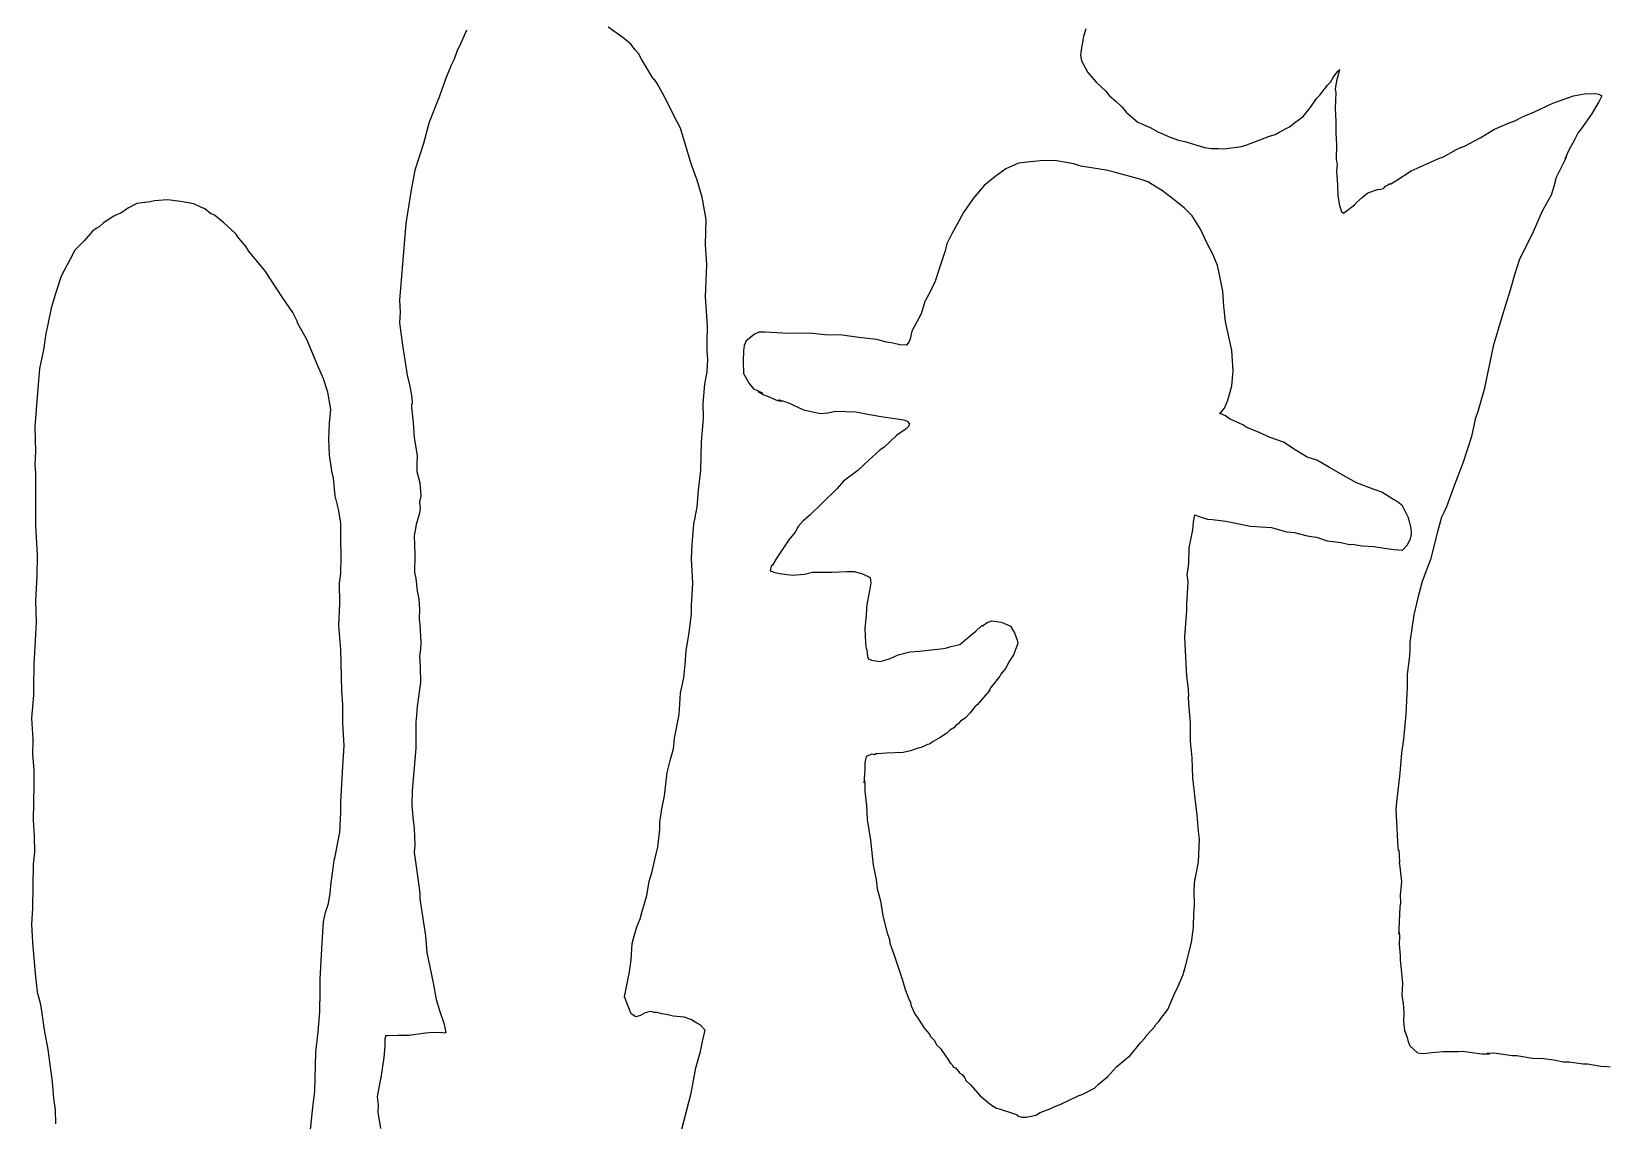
# Model space of a CAD drawing. Extents: x -2300 to 2026, y -6513 to 1502.
# Drawn here: x -2101.7 to -1914.5, y -2925.5 to -2796.1 of the extents above; entities that cross this region are included whole.
import ezdxf

# ---------------------------------------------------------------- set-up
doc = ezdxf.new("R2010")
doc.units = 0

msp = doc.modelspace()

# ---------------------------------------------------------------- linework, layer by layer
at = {"layer": 'Layer 1'}
for p, q in [((-2050.01483, -2795.950677), (-2050.6856, -2797.493507)), ((-2031.449746, -2796.839409), (-2033.166996, -2795.579999)), ((-2030.474389, -2797.61707), (-2031.449746, -2796.839409)), ((-1976.671263, -2796.711398), (-1976.933729, -2798.276668)), ((-1976.383397, -2795.812876), (-1976.671263, -2796.711398)), ((-2051.167352, -2798.467806), (-2051.499456, -2799.412683)), ((-2050.6856, -2797.493507), (-2051.167352, -2798.467806)), ((-2029.962369, -2798.298635), (-2030.474389, -2797.61707)), ((-2029.579042, -2798.714135), (-2029.962369, -2798.298635)), ((-2029.195715, -2799.39443), (-2029.579042, -2798.714135)), ((-1976.933729, -2798.276668), (-1977.021544, -2798.931166)), ((-1977.021544, -2798.931166), (-1976.923146, -2799.580108)), ((-2051.833042, -2800.109699), (-2052.503177, -2801.784189)), ((-2051.499456, -2799.412683), (-2051.833042, -2800.109699)), ((-2027.898625, -2801.57036), (-2029.195715, -2799.39443)), ((-1976.923146, -2799.580108), (-1976.150142, -2800.991708)), ((-1947.013057, -2801.594749), (-1946.435209, -2800.840371)), ((-1946.435209, -2800.840371), (-1946.241535, -2800.656433)), ((-1946.24, -2800.66), (-1946.308156, -2800.995914)), ((-1946.241535, -2800.656433), (-1946.235185, -2800.623414)), ((-1946.235185, -2800.623414), (-1946.241535, -2800.655798)), ((-1946.241535, -2800.655798), (-1946.24, -2800.66)), ((-2052.503177, -2801.784189), (-2053.217761, -2803.783159)), ((-2027.672394, -2801.866379), (-2027.898625, -2801.57036)), ((-2027.672142, -2801.816979), (-2027.672394, -2801.866379)), ((-2027.354855, -2802.288543), (-2027.672142, -2801.816979)), ((-2026.2947, -2804.241747), (-2027.354855, -2802.288543)), ((-1976.150142, -2800.991708), (-1975.148593, -2802.114808)), ((-1975.148593, -2802.114808), (-1974.061002, -2803.156628)), ((-1948.588064, -2803.666108), (-1947.67028, -2802.501738)), ((-1947.67028, -2802.501738), (-1947.319338, -2802.142541)), ((-1947.319338, -2802.142541), (-1947.013057, -2801.594749)), ((-1946.583375, -2801.959814), (-1946.742706, -2802.948324)), ((-1946.308156, -2800.995914), (-1946.583375, -2801.959814)), ((-2053.217761, -2803.783159), (-2054.453251, -2806.899519)), ((-2025.309315, -2806.234633), (-2026.2947, -2804.241747)), ((-1974.061002, -2803.156628), (-1973.564222, -2803.747599)), ((-1973.564222, -2803.747599), (-1972.822783, -2804.381618)), ((-1972.822783, -2804.381618), (-1972.113252, -2805.051039)), ((-1949.722989, -2805.165947), (-1948.984938, -2804.084148)), ((-1948.984938, -2804.084148), (-1948.588064, -2803.666108)), ((-1946.695293, -2803.353029), (-1946.773186, -2805.261409)), ((-1946.742706, -2802.948324), (-1946.695293, -2803.353029)), ((-1920.866739, -2804.645674), (-1918.408397, -2803.755883)), ((-1918.408397, -2803.755883), (-1917.130448, -2803.50625)), ((-1917.130448, -2803.50625), (-1915.828449, -2803.480454)), ((-1915.415488, -2804.48862), (-1916.304909, -2805.93874)), ((-1915.828449, -2803.480454), (-1915.418399, -2803.562871)), ((-1915.418399, -2803.562871), (-1915.044861, -2803.76832)), ((-1915.188159, -2803.977658), (-1915.415488, -2804.48862)), ((-1915.044861, -2803.76832), (-1915.188159, -2803.977658)), ((-2024.596636, -2807.587603), (-2025.309315, -2806.234633)), ((-1972.113252, -2805.051039), (-1971.585569, -2805.679899)), ((-1971.585569, -2805.679899), (-1970.211009, -2806.888089)), ((-1951.424599, -2806.864806), (-1950.549148, -2806.206948)), ((-1950.549148, -2806.206948), (-1949.722989, -2805.165947)), ((-1946.773186, -2805.261409), (-1946.674973, -2806.750059)), ((-1925.388556, -2806.736084), (-1924.469079, -2806.267455)), ((-1924.469079, -2806.267455), (-1923.069759, -2805.675214)), ((-1923.069759, -2805.675214), (-1920.866739, -2804.645674)), ((-1916.304909, -2805.93874), (-1917.588029, -2807.79124)), ((-2054.453251, -2806.899519), (-2055.110686, -2809.417919)), ((-2023.306746, -2811.826003), (-2024.596636, -2807.587603)), ((-1970.211009, -2806.888089), (-1968.766179, -2807.528379)), ((-1968.766179, -2807.528379), (-1967.834002, -2808.038282)), ((-1967.834002, -2808.038282), (-1966.352762, -2808.683863)), ((-1954.578, -2808.556653), (-1953.90088, -2808.34795)), ((-1953.90088, -2808.34795), (-1953.432675, -2808.056909)), ((-1953.432675, -2808.056909), (-1952.177495, -2807.442019)), ((-1952.177495, -2807.442019), (-1951.424599, -2806.864806)), ((-1946.674973, -2806.750059), (-1946.68979, -2808.138589)), ((-1946.68979, -2808.138589), (-1946.61486, -2809.541089)), ((-1929.538346, -2808.733789), (-1927.801755, -2807.699799)), ((-1927.801755, -2807.699799), (-1926.167275, -2807.011461)), ((-1926.167275, -2807.011461), (-1925.388556, -2806.736084)), ((-1917.876741, -2808.110221), (-1918.277848, -2808.908625)), ((-1917.588029, -2807.79124), (-1917.876741, -2808.110221)), ((-2055.110686, -2809.417919), (-2056.169866, -2812.591219)), ((-1966.352762, -2808.683863), (-1965.3864, -2809.010728)), ((-1965.3864, -2809.010728), (-1964.626412, -2809.169636)), ((-1964.626412, -2809.169636), (-1962.296182, -2809.9147)), ((-1962.296182, -2809.9147), (-1961.500371, -2810.029979)), ((-1961.500371, -2810.029979), (-1960.639472, -2810.024766)), ((-1960.639472, -2810.024766), (-1959.980132, -2810.045933)), ((-1959.980132, -2810.045933), (-1959.359951, -2809.960631)), ((-1959.359951, -2809.960631), (-1957.880621, -2809.794897)), ((-1957.880621, -2809.794897), (-1957.23758, -2809.564393)), ((-1957.23758, -2809.564393), (-1954.578, -2808.556653)), ((-1946.61486, -2809.541089), (-1946.62121, -2811.228909)), ((-1933.871715, -2810.988457), (-1932.319775, -2810.121896)), ((-1932.319775, -2810.121896), (-1931.768303, -2809.843413)), ((-1931.791287, -2809.91065), (-1931.300175, -2809.718249)), ((-1931.769735, -2809.862684), (-1931.791287, -2809.91065)), ((-1931.768303, -2809.843413), (-1931.769735, -2809.862684)), ((-1931.300175, -2809.718249), (-1929.538346, -2808.733789)), ((-1918.277848, -2808.908625), (-1919.059107, -2810.375685)), ((-2022.597801, -2813.789872), (-2023.306746, -2811.826003)), ((-1984.39578, -2811.776069), (-1985.890989, -2812.448108)), ((-1982.98503, -2811.587263), (-1984.39578, -2811.776069)), ((-1981.446168, -2811.440049), (-1982.98503, -2811.587263)), ((-1979.9, -2811.47), (-1981.446168, -2811.440049)), ((-1977.802613, -2811.851642), (-1979.900223, -2811.469797)), ((-1979.900223, -2811.469797), (-1979.9, -2811.47)), ((-1976.990239, -2812.1067), (-1977.802613, -2811.851642)), ((-1946.62121, -2811.228909), (-1946.53231, -2811.9545)), ((-1946.53231, -2811.9545), (-1946.592424, -2812.690251)), ((-1936.633743, -2812.178655), (-1934.571483, -2811.226793)), ((-1934.571483, -2811.226793), (-1933.871715, -2810.988457)), ((-1919.505722, -2811.464495), (-1920.501399, -2813.477865)), ((-1919.265114, -2810.928104), (-1919.505722, -2811.464495)), ((-1919.059107, -2810.375685), (-1919.397941, -2811.186278)), ((-1919.397941, -2811.186278), (-1919.347899, -2811.102891)), ((-1919.347899, -2811.102891), (-1919.265114, -2810.928104)), ((-2056.169866, -2812.591219), (-2056.582403, -2814.928649)), ((-2021.997596, -2815.786913), (-2022.597801, -2813.789872)), ((-1987.22872, -2813.402719), (-1988.49173, -2814.397761)), ((-1985.890989, -2812.448108), (-1987.22872, -2813.402719)), ((-1973.971669, -2812.590568), (-1976.990239, -2812.1067)), ((-1973.030602, -2812.843509), (-1973.971669, -2812.590568)), ((-1969.835292, -2813.709646), (-1973.030602, -2812.843509)), ((-1969.006196, -2813.982907), (-1969.835292, -2813.709646)), ((-1946.592424, -2812.690251), (-1946.486379, -2814.362621)), ((-1940.134916, -2814.213612), (-1939.440863, -2813.775887)), ((-1939.440863, -2813.775887), (-1937.707103, -2812.689617)), ((-1937.707103, -2812.689617), (-1936.633743, -2812.178655)), ((-1920.501399, -2813.477865), (-1920.76577, -2814.523335)), ((-2056.582403, -2814.928649), (-2057.244283, -2818.948819)), ((-2021.539127, -2818.458563), (-2021.997596, -2815.786913)), ((-1988.49173, -2814.397761), (-1989.804508, -2815.941414)), ((-1967.290305, -2815.04822), (-1969.006196, -2813.982907)), ((-1965.697436, -2816.293237), (-1967.290305, -2815.04822)), ((-1946.486379, -2814.362621), (-1946.432192, -2815.662251)), ((-1946.432192, -2815.662251), (-1946.226506, -2816.791543)), ((-1943.554381, -2815.847674), (-1942.876203, -2815.275117)), ((-1942.876203, -2815.275117), (-1941.712463, -2814.893907)), ((-1941.712463, -2814.893907), (-1941.361283, -2814.866417)), ((-1941.361283, -2814.866417), (-1941.028358, -2814.752726)), ((-1941.028358, -2814.752726), (-1940.785365, -2814.4928)), ((-1940.785365, -2814.4928), (-1940.544701, -2814.365165)), ((-1940.544701, -2814.365165), (-1940.319277, -2814.217845)), ((-1940.319277, -2814.217845), (-1940.134916, -2814.213612)), ((-1921.065701, -2815.558335), (-1922.135881, -2817.460575)), ((-1920.76577, -2814.523335), (-1921.065701, -2815.558335)), ((-2091.11288, -2817.69373), (-2091.532614, -2817.868989)), ((-2090.191839, -2817.074003), (-2091.11288, -2817.69373)), ((-2089.21, -2816.57), (-2090.191839, -2817.074003)), ((-2089.208995, -2816.569569), (-2089.21, -2816.57)), ((-2087.625305, -2816.358326), (-2089.208995, -2816.569569)), ((-2087.114555, -2816.23302), (-2087.625305, -2816.358326)), ((-2085.566905, -2816.133854), (-2087.114555, -2816.23302)), ((-2084.025285, -2816.300118), (-2085.566905, -2816.133854)), ((-2082.429855, -2816.612114), (-2084.025285, -2816.300118)), ((-2081.580016, -2816.998193), (-2082.429855, -2816.612114)), ((-2081.127474, -2817.199487), (-2081.580016, -2816.998193)), ((-2080.442734, -2817.730345), (-2081.127474, -2817.199487)), ((-1990.95235, -2817.613181), (-1991.693393, -2819.012081)), ((-1989.804508, -2815.941414), (-1990.95235, -2817.613181)), ((-1964.68012, -2817.094897), (-1965.697436, -2816.293237)), ((-1963.768526, -2818.022127), (-1964.68012, -2817.094897)), ((-1946.226506, -2816.791543), (-1946.014343, -2817.488786)), ((-1946.014343, -2817.488786), (-1945.760787, -2817.721131)), ((-1945.760787, -2817.721131), (-1945.612621, -2817.595401)), ((-1945.612621, -2817.595401), (-1944.462851, -2816.715505)), ((-1944.462851, -2816.715505), (-1944.084356, -2816.327493)), ((-1944.230174, -2816.437614), (-1943.554381, -2815.847674)), ((-1944.206814, -2816.416208), (-1944.230174, -2816.437614)), ((-1944.084356, -2816.327493), (-1944.206814, -2816.416208)), ((-1922.135881, -2817.460575), (-1923.218131, -2819.906795)), ((-2094.023292, -2819.542632), (-2094.463346, -2819.848489)), ((-2093.675736, -2819.333506), (-2094.023292, -2819.542632)), ((-2093.179803, -2818.864877), (-2093.675736, -2819.333506)), ((-2091.952983, -2818.060758), (-2093.179803, -2818.864877)), ((-2091.532614, -2817.868989), (-2091.952983, -2818.060758)), ((-2079.990827, -2817.948149), (-2080.442734, -2817.730345)), ((-2078.909847, -2818.8109), (-2079.990827, -2817.948149)), ((-2077.470307, -2820.10312), (-2078.909847, -2818.8109)), ((-2057.244283, -2818.948819), (-2057.658937, -2824.241099)), ((-2021.617232, -2821.435853), (-2021.539127, -2818.458563)), ((-1991.693393, -2819.012081), (-1992.343631, -2820.154099)), ((-1962.777958, -2819.613667), (-1963.768526, -2818.022127)), ((-2095.475536, -2820.981959), (-2096.560326, -2822.098499)), ((-2094.463346, -2819.848489), (-2095.475536, -2820.981959)), ((-2077.237527, -2820.443453), (-2077.470307, -2820.10312)), ((-2077.07682, -2820.663612), (-2077.269508, -2820.436465)), ((-2077.269508, -2820.436465), (-2077.237527, -2820.443453)), ((-2076.197771, -2821.687652), (-2077.07682, -2820.663612)), ((-2021.466949, -2823.817943), (-2021.617232, -2821.435853)), ((-1992.904333, -2821.346121), (-1993.124677, -2822.177333)), ((-1992.343631, -2820.154099), (-1992.904333, -2821.346121)), ((-1961.975506, -2821.299347), (-1962.777958, -2819.613667)), ((-1961.297989, -2822.58633), (-1961.975506, -2821.299347)), ((-1923.218131, -2819.906795), (-1924.867011, -2823.274615)), ((-2097.117431, -2823.155559), (-2098.212591, -2825.171889)), ((-2096.560326, -2822.098499), (-2097.117431, -2823.155559)), ((-2075.912445, -2822.181469), (-2076.197771, -2821.687652)), ((-2075.231304, -2823.039563), (-2075.912445, -2822.181469)), ((-2073.993904, -2824.525883), (-2075.231304, -2823.039563)), ((-1993.124677, -2822.177333), (-1993.757347, -2824.081693)), ((-1960.731756, -2823.923157), (-1961.297989, -2822.58633)), ((-1924.867011, -2823.274615), (-1925.446711, -2825.049698)), ((-2098.212591, -2825.171889), (-2098.834042, -2827.128109)), ((-2071.884444, -2827.722883), (-2073.993904, -2824.525883)), ((-2057.658937, -2824.241099), (-2057.978764, -2828.044529)), ((-2021.607495, -2827.645503), (-2021.466949, -2823.817943)), ((-1993.757347, -2824.081693), (-1994.312124, -2825.780943)), ((-1960.52009, -2824.983607), (-1960.731756, -2823.923157)), ((-1960.11983, -2826.970097), (-1960.52009, -2824.983607)), ((-1925.446711, -2825.049698), (-1925.941001, -2826.848595)), ((-1994.893994, -2827.065963), (-1995.513964, -2828.198163)), ((-1994.312124, -2825.780943), (-1994.893994, -2827.065963)), ((-1959.986057, -2828.770447), (-1960.11983, -2826.970097)), ((-1925.941001, -2826.848595), (-1926.977954, -2830.167678)), ((-2098.834042, -2827.128109), (-2099.400037, -2829.002839)), ((-2070.650004, -2829.503633), (-2071.884444, -2827.722883)), ((-2057.978764, -2828.044529), (-2057.899813, -2829.475179)), ((-2021.365772, -2831.096293), (-2021.607495, -2827.645503)), ((-1995.513964, -2828.198163), (-1995.969681, -2829.661623)), ((-1959.788149, -2830.562067), (-1959.986057, -2828.770447)), ((-2099.400037, -2829.002839), (-2099.767278, -2830.945509)), ((-2070.153012, -2830.539953), (-2070.650004, -2829.503633)), ((-2070.083162, -2830.801996), (-2070.153012, -2830.539953)), ((-2068.977842, -2832.711856), (-2070.083162, -2830.801996)), ((-2057.899813, -2829.475179), (-2057.981092, -2830.735439)), ((-2057.981092, -2830.735439), (-2057.612581, -2833.394599)), ((-1995.969681, -2829.661623), (-1997.061031, -2831.745683)), ((-1959.021071, -2834.021327), (-1959.788149, -2830.562067)), ((-1926.977954, -2830.167678), (-1927.957751, -2833.502955)), ((-2100.033977, -2832.005959), (-2100.309778, -2833.949269)), ((-2099.767278, -2830.945509), (-2100.033977, -2832.005959)), ((-2021.4189, -2833.087013), (-2021.365772, -2831.096293)), ((-2016.228641, -2832.426399), (-2016.772623, -2832.875978)), ((-2015.782079, -2832.085115), (-2016.228641, -2832.426399)), ((-2015.285669, -2831.839873), (-2015.782079, -2832.085115)), ((-2014.50187, -2831.861463), (-2015.285669, -2831.839873)), ((-2011.72143, -2832.022964), (-2014.50187, -2831.861463)), ((-2009.19266, -2831.975128), (-2011.72143, -2832.022964)), ((-2007.42102, -2832.155891), (-2009.19266, -2831.975128)), ((-2005.3596, -2832.204362), (-2007.42102, -2832.155891)), ((-2003.37989, -2832.490323), (-2005.3596, -2832.204362)), ((-2001.24651, -2832.711514), (-2003.37989, -2832.490323)), ((-1997.278862, -2832.623196), (-1997.422415, -2833.047506)), ((-1997.061031, -2831.745683), (-1997.278862, -2832.623196)), ((-2100.309778, -2833.949269), (-2100.78899, -2836.168589)), ((-2067.686042, -2835.851286), (-2068.977842, -2832.711856)), ((-2057.612581, -2833.394599), (-2057.055688, -2836.954609)), ((-2021.402125, -2834.095363), (-2021.4189, -2833.087013)), ((-2021.309469, -2835.099743), (-2021.402125, -2834.095363)), ((-2017.099541, -2834.066864), (-2017.137535, -2835.336808)), ((-2017.006745, -2833.422526), (-2017.099541, -2834.066864)), ((-2016.772623, -2832.875978), (-2017.006745, -2833.422526)), ((-2000.07579, -2833.039596), (-2001.24651, -2832.711514)), ((-1999.355491, -2833.135904), (-2000.07579, -2833.039596)), ((-1998.52277, -2833.341802), (-1999.355491, -2833.135904)), ((-1997.702591, -2833.402603), (-1998.52277, -2833.341802)), ((-1997.422415, -2833.047506), (-1997.702591, -2833.402603)), ((-1958.89132, -2836.471787), (-1959.021071, -2834.021327)), ((-1927.957751, -2833.502955), (-1929.043601, -2838.680945)), ((-2100.78899, -2836.168589), (-2101.021611, -2839.061429)), ((-2067.022048, -2837.385366), (-2067.686042, -2835.851286)), ((-2021.426309, -2836.577354), (-2021.309469, -2835.099743)), ((-2017.137535, -2835.336808), (-2017.084327, -2836.742218)), ((-2066.502832, -2838.972306), (-2067.022048, -2837.385366)), ((-2057.055688, -2836.954609), (-2056.743719, -2838.282336)), ((-2056.743719, -2838.282336), (-2056.504298, -2839.622449)), ((-2021.879274, -2840.321113), (-2021.676498, -2838.037663)), ((-2021.676498, -2838.037663), (-2021.426309, -2836.577354)), ((-2017.084327, -2836.742218), (-2016.422951, -2837.951098)), ((-2016.422951, -2837.951098), (-2015.874313, -2838.604511)), ((-1959.515523, -2839.940567), (-1959.032528, -2838.232847)), ((-1959.032528, -2838.232847), (-1958.89132, -2836.471787)), ((-2101.021611, -2839.061429), (-2101.320907, -2843.114829)), ((-2066.144481, -2841.037316), (-2066.502832, -2838.972306)), ((-2056.504298, -2839.622449), (-2056.471338, -2840.374594)), ((-2015.874313, -2838.604511), (-2015.591951, -2838.701878)), ((-2015.591951, -2838.701878), (-2014.848386, -2839.085212)), ((-2015.080592, -2838.998687), (-2015.342366, -2838.908272)), ((-2015.342366, -2838.908272), (-2014.687502, -2839.279938)), ((-2014.848386, -2839.085212), (-2015.080592, -2838.998687)), ((-2014.687502, -2839.279938), (-2014.248295, -2839.444191)), ((-2014.248295, -2839.444191), (-2013.045185, -2839.972933)), ((-2013.045185, -2839.972933), (-2012.58912, -2840.050826)), ((-2012.80026, -2839.935679), (-2012.890716, -2839.890151)), ((-2012.890716, -2839.890151), (-2012.829593, -2839.897685)), ((-2012.829593, -2839.897685), (-2011.828105, -2840.207036)), ((-2012.58912, -2840.050826), (-2012.80026, -2839.935679)), ((-1959.930812, -2840.882269), (-1959.515523, -2839.940567)), ((-1929.043601, -2838.680945), (-1929.7639, -2841.167595)), ((-2066.308099, -2842.671586), (-2066.144481, -2841.037316)), ((-2056.556388, -2840.357032), (-2056.558908, -2840.820689)), ((-2056.558908, -2840.820689), (-2056.360365, -2842.581329)), ((-2056.507949, -2840.413894), (-2056.556388, -2840.357032)), ((-2056.471338, -2840.374594), (-2056.507949, -2840.413894)), ((-2021.831437, -2842.111173), (-2021.879274, -2840.321113)), ((-2011.828105, -2840.207036), (-2009.969675, -2841.088837)), ((-2009.969675, -2841.088837), (-2007.950385, -2841.511322)), ((-2007.950385, -2841.511322), (-2007.064799, -2841.416098)), ((-2007.064799, -2841.416098), (-2006.183185, -2841.247374)), ((-2006.183185, -2841.247374), (-2003.739075, -2841.305158)), ((-2003.739075, -2841.305158), (-2002.117928, -2841.621096)), ((-2002.117928, -2841.621096), (-2000.494875, -2841.896553)), ((-2000.494875, -2841.896553), (-1998.840705, -2842.146742)), ((-1960.49469, -2841.510494), (-1960.333612, -2841.380319)), ((-1960.334247, -2841.544996), (-1960.49469, -2841.510494)), ((-1959.801192, -2841.808467), (-1960.334247, -2841.544996)), ((-1960.333612, -2841.380319), (-1959.930812, -2840.882269)), ((-1959.302587, -2842.137026), (-1959.801192, -2841.808467)), ((-1929.7639, -2841.167595), (-1930.128812, -2842.203065)), ((-2101.320907, -2843.114829), (-2101.263334, -2846.043649)), ((-2066.388982, -2844.578724), (-2066.308099, -2842.671586)), ((-2056.360365, -2842.581329), (-2056.227015, -2844.415839)), ((-2022.086071, -2844.899453), (-2021.831437, -2842.111173)), ((-1997.763957, -2843.320007), (-1998.913087, -2844.113543)), ((-1998.840705, -2842.146742), (-1998.02145, -2842.286124)), ((-1998.02145, -2842.286124), (-1997.633769, -2842.439457)), ((-1997.488791, -2843.071749), (-1997.763957, -2843.320007)), ((-1997.633769, -2842.439457), (-1997.352055, -2842.740465)), ((-1997.352055, -2842.740465), (-1997.488791, -2843.071749)), ((-1957.736677, -2842.85415), (-1959.302587, -2842.137026)), ((-1957.241802, -2843.172919), (-1957.736677, -2842.85415)), ((-1955.809462, -2843.776379), (-1957.241802, -2843.172919)), ((-1954.469402, -2844.386824), (-1955.809462, -2843.776379)), ((-1930.128812, -2842.203065), (-1930.559764, -2844.255165)), ((-2066.295399, -2846.482846), (-2066.388982, -2844.578724)), ((-2056.227015, -2844.415839), (-2055.890466, -2846.509429)), ((-2022.179416, -2848.254783), (-2022.086071, -2844.899453)), ((-2000.383527, -2845.497203), (-2000.864644, -2845.87164)), ((-1998.913087, -2844.113543), (-2000.383527, -2845.497203)), ((-1952.883172, -2844.925302), (-1954.469402, -2844.386824)), ((-1951.499482, -2845.827055), (-1952.883172, -2844.925302)), ((-1930.559764, -2844.255165), (-1931.537396, -2847.306095)), ((-2101.263334, -2846.043649), (-2101.317097, -2847.597279)), ((-2101.317097, -2847.597279), (-2101.259444, -2848.62669)), ((-2065.973878, -2848.596756), (-2066.295399, -2846.482846)), ((-2055.890466, -2846.509429), (-2055.932058, -2847.455022)), ((-2055.932058, -2847.455022), (-2055.929836, -2848.402359)), ((-2002.207137, -2847.049219), (-2003.509624, -2848.27617)), ((-2000.864644, -2845.87164), (-2002.207137, -2847.049219)), ((-1950.099762, -2846.699912), (-1951.499482, -2845.827055)), ((-1948.952952, -2847.074561), (-1950.099762, -2846.699912)), ((-1947.441022, -2847.950435), (-1948.952952, -2847.074561)), ((-1931.537396, -2847.306095), (-1932.700134, -2850.293995)), ((-2101.26164, -2849.151759), (-2101.270107, -2854.828219)), ((-2101.2545, -2848.593622), (-2101.26164, -2849.151759)), ((-2101.259444, -2848.62669), (-2101.2545, -2848.593622)), ((-2065.816822, -2849.187939), (-2065.973878, -2848.596756)), ((-2065.622089, -2851.300159), (-2065.816822, -2849.187939)), ((-2055.929836, -2848.402359), (-2055.568099, -2849.773109)), ((-2022.450348, -2850.628403), (-2022.179416, -2848.254783)), ((-2003.509624, -2848.27617), (-2005.189614, -2849.57051)), ((-1946.113662, -2848.674333), (-1947.441022, -2847.950435)), ((-1944.220732, -2849.740913), (-1946.113662, -2848.674333)), ((-2065.223521, -2852.902363), (-2065.622089, -2851.300159)), ((-2055.464383, -2851.289699), (-2055.586091, -2852.049368)), ((-2055.568099, -2849.773109), (-2055.464383, -2851.289699)), ((-2022.582004, -2852.657433), (-2022.450348, -2850.628403)), ((-2005.963253, -2850.438552), (-2007.748443, -2852.182472)), ((-2005.189614, -2849.57051), (-2005.963253, -2850.438552)), ((-1942.136452, -2850.565564), (-1944.220732, -2849.740913)), ((-1941.21888, -2850.86486), (-1942.136452, -2850.565564)), ((-1940.02127, -2851.607596), (-1941.21888, -2850.86486)), ((-1932.700134, -2850.293995), (-1933.505735, -2852.618515)), ((-2064.949414, -2854.529969), (-2065.223521, -2852.902363)), ((-2055.530079, -2852.747946), (-2055.600908, -2853.367628)), ((-2055.586091, -2852.049368), (-2055.530079, -2852.747946)), ((-2023.006606, -2854.679263), (-2022.582004, -2852.657433)), ((-2007.748443, -2852.182472), (-2009.202163, -2853.584122)), ((-1939.35299, -2852.003888), (-1940.02127, -2851.607596)), ((-1938.76821, -2852.504002), (-1939.35299, -2852.003888)), ((-1938.047276, -2853.917512), (-1938.76821, -2852.504002)), ((-1933.505735, -2852.618515), (-1933.832336, -2853.296058)), ((-2101.270107, -2854.828219), (-2101.054843, -2858.347589)), ((-2064.97058, -2856.427559), (-2064.949414, -2854.529969)), ((-2055.982065, -2854.69226), (-2056.224476, -2856.039278)), ((-2055.600908, -2853.367628), (-2055.982065, -2854.69226)), ((-2023.173822, -2857.099873), (-2023.006606, -2854.679263)), ((-2010.59937, -2854.958681), (-2010.965976, -2855.626064)), ((-2010.012209, -2854.283678), (-2010.59937, -2854.958681)), ((-2009.202163, -2853.584122), (-2010.012209, -2854.283678)), ((-1963.680221, -2855.34329), (-1963.593623, -2854.40024)), ((-1963.593623, -2854.40024), (-1963.443367, -2853.54307)), ((-1963.443367, -2853.54307), (-1962.553287, -2853.858108)), ((-1962.553287, -2853.858108), (-1961.947527, -2854.071388)), ((-1961.947527, -2854.071388), (-1961.330097, -2854.107371)), ((-1961.330097, -2854.107371), (-1959.743657, -2854.316709)), ((-1959.743657, -2854.316709), (-1956.808487, -2854.890536)), ((-1956.808487, -2854.890536), (-1955.576379, -2854.989675)), ((-1955.576379, -2854.989675), (-1954.341097, -2855.06643)), ((-1954.341097, -2855.06643), (-1952.549347, -2855.562152)), ((-1937.73356, -2855.158692), (-1938.047276, -2853.917512)), ((-1937.701073, -2855.826462), (-1937.73356, -2855.158692)), ((-1934.11872, -2853.830726), (-1934.596662, -2855.593476)), ((-1933.832336, -2853.296058), (-1934.11872, -2853.830726)), ((-2064.900466, -2858.489402), (-2064.97058, -2856.427559)), ((-2056.224476, -2856.039278), (-2056.146159, -2858.279128)), ((-2011.690509, -2856.548928), (-2013.201379, -2858.784118)), ((-2010.965976, -2855.626064), (-2011.690509, -2856.548928)), ((-1964.103553, -2857.50186), (-1963.680221, -2855.34329)), ((-1952.549347, -2855.562152), (-1951.609973, -2855.666715)), ((-1951.609973, -2855.666715), (-1950.080473, -2856.050677)), ((-1950.080473, -2856.050677), (-1948.963933, -2856.207733)), ((-1948.963933, -2856.207733), (-1947.715953, -2856.659852)), ((-1947.715953, -2856.659852), (-1946.091633, -2856.857125)), ((-1946.091633, -2856.857125), (-1945.036903, -2857.073236)), ((-1938.204543, -2857.163882), (-1937.814655, -2856.428292)), ((-1937.814655, -2856.428292), (-1937.701073, -2855.826462)), ((-1934.596662, -2855.593476), (-1935.422583, -2858.874936)), ((-2101.054843, -2858.347589), (-2101.082571, -2860.817519)), ((-2064.944334, -2860.549969), (-2064.900466, -2858.489402)), ((-2056.146159, -2858.279128), (-2056.183201, -2860.420548)), ((-2023.256372, -2858.772883), (-2023.173822, -2857.099873)), ((-2023.121329, -2861.664453), (-2023.256372, -2858.772883)), ((-2013.201379, -2858.784118), (-2013.630638, -2859.526007)), ((-1964.152871, -2859.25742), (-1964.103553, -2857.50186)), ((-1945.036903, -2857.073236), (-1944.742687, -2857.056303)), ((-1944.742687, -2857.056303), (-1943.537677, -2857.239817)), ((-1943.537677, -2857.239817), (-1942.155707, -2857.311148)), ((-1942.155707, -2857.311148), (-1940.878727, -2857.502494)), ((-1940.878727, -2857.502494), (-1939.768724, -2857.695904)), ((-1939.768724, -2857.695904), (-1938.748737, -2857.756282)), ((-1938.748737, -2857.756282), (-1938.204543, -2857.163882)), ((-1935.422583, -2858.874936), (-1936.39921, -2861.470596)), ((-2065.102025, -2861.676879), (-2064.944334, -2860.549969)), ((-2056.183201, -2860.420548), (-2056.042655, -2861.133016)), ((-2013.811612, -2859.670787), (-2013.927605, -2860.217309)), ((-2013.927605, -2860.217309), (-2013.366055, -2860.433076)), ((-2013.630638, -2859.526007), (-2013.811612, -2859.670787)), ((-2013.366055, -2860.433076), (-2012.775295, -2860.543275)), ((-2012.775295, -2860.543275), (-2011.299294, -2860.721524)), ((-2011.299294, -2860.721524), (-2009.819805, -2860.608468)), ((-2009.819805, -2860.608468), (-2008.898846, -2860.381985)), ((-2008.898846, -2860.381985), (-2006.595286, -2860.392569)), ((-2006.595286, -2860.392569), (-2004.809036, -2860.278904)), ((-2004.809036, -2860.278904), (-2003.912842, -2860.278904)), ((-2003.912842, -2860.278904), (-2002.949842, -2860.569495)), ((-2002.949842, -2860.569495), (-2002.038112, -2861.014232)), ((-1964.347392, -2860.667751), (-1964.213196, -2859.958458)), ((-1964.242617, -2861.53537), (-1964.347392, -2860.667751)), ((-1964.213196, -2859.958458), (-1964.152871, -2859.25742)), ((-2101.082571, -2860.817519), (-2101.242802, -2863.792909)), ((-2065.056728, -2864.147229), (-2065.102025, -2861.676879)), ((-2056.042655, -2861.133016), (-2055.878402, -2862.608756)), ((-2055.878402, -2862.608756), (-2055.701238, -2863.590886)), ((-2023.269919, -2864.351553), (-2023.121329, -2861.664453)), ((-2002.102088, -2862.610167), (-2002.430541, -2864.212932)), ((-2001.965425, -2861.623714), (-2002.102088, -2862.610167)), ((-2002.038112, -2861.014232), (-2001.965425, -2861.623714)), ((-1964.407716, -2864.16659), (-1964.242617, -2861.53537)), ((-1936.39921, -2861.470596), (-1936.910172, -2863.443536)), ((-2101.242802, -2863.792909), (-2101.180784, -2866.361689)), ((-2065.194734, -2866.730829), (-2065.056728, -2864.147229)), ((-2055.701238, -2863.590886), (-2055.605141, -2864.759706)), ((-2023.278385, -2865.357603), (-2023.269919, -2864.351553)), ((-2002.430541, -2864.212932), (-2002.514149, -2865.454142)), ((-1964.384221, -2864.942346), (-1964.407716, -2864.16659)), ((-1936.910172, -2863.443536), (-1937.408434, -2865.451826)), ((-2101.180784, -2866.361689), (-2101.436477, -2871.348329)), ((-2055.605141, -2864.759706), (-2055.661233, -2865.973606)), ((-2055.661233, -2865.973606), (-2055.561962, -2866.581934)), ((-2023.554662, -2867.548163), (-2023.278385, -2865.357603)), ((-2002.514149, -2865.454142), (-2002.652552, -2867.08606)), ((-1988.567057, -2866.661479), (-1988.123379, -2866.341704)), ((-1988.123379, -2866.341704), (-1987.612867, -2866.142262)), ((-1987.612867, -2866.142262), (-1986.426134, -2866.315987)), ((-1986.426134, -2866.315987), (-1985.364337, -2866.803718)), ((-1964.63949, -2868.057646), (-1964.384221, -2864.942346)), ((-1937.408434, -2865.451826), (-1937.601262, -2866.795906)), ((-2064.953646, -2869.563559), (-2065.194734, -2866.730829)), ((-2055.561962, -2866.581934), (-2055.450202, -2868.710444)), ((-2023.896026, -2869.730623), (-2023.554662, -2867.548163)), ((-2002.652552, -2867.08606), (-2002.585057, -2868.721632)), ((-1990.800131, -2868.486467), (-1989.488651, -2867.381567)), ((-1989.488651, -2867.381567), (-1988.796503, -2866.750802)), ((-1988.796503, -2866.750802), (-1988.642602, -2866.655853)), ((-1988.729293, -2866.776788), (-1988.567057, -2866.661479)), ((-1988.687336, -2866.719714), (-1988.729293, -2866.776788)), ((-1988.642602, -2866.655853), (-1988.687336, -2866.719714)), ((-1985.364337, -2866.803718), (-1984.861948, -2867.589952)), ((-1984.861948, -2867.589952), (-1984.544978, -2868.475248)), ((-1964.603718, -2868.884625), (-1964.63949, -2868.057646)), ((-1937.601262, -2866.795906), (-1937.861188, -2868.691796)), ((-2064.84485, -2874.455579), (-2064.953646, -2869.563559)), ((-2055.470442, -2869.520544), (-2055.600697, -2870.341114)), ((-2055.450202, -2868.710444), (-2055.470442, -2869.520544)), ((-2024.004241, -2871.341268), (-2023.896026, -2869.730623)), ((-2002.585057, -2868.721632), (-2002.552672, -2869.251855)), ((-2002.552672, -2869.251855), (-2002.514996, -2869.404255)), ((-2002.514996, -2869.404255), (-2002.426096, -2869.595178)), ((-2002.426096, -2869.595178), (-2002.366486, -2870.380299)), ((-1998.689128, -2870.192496), (-1997.314568, -2869.834992)), ((-1997.314568, -2869.834992), (-1996.156548, -2869.782922)), ((-1996.156548, -2869.782922), (-1995.079808, -2869.639624)), ((-1995.079808, -2869.639624), (-1993.302448, -2869.442351)), ((-1993.302448, -2869.442351), (-1992.908538, -2869.354721)), ((-1992.908538, -2869.354721), (-1992.455149, -2869.224123)), ((-1992.455149, -2869.224123), (-1991.385599, -2868.980919)), ((-1991.385599, -2868.980919), (-1990.800131, -2868.486467)), ((-1984.660125, -2869.35091), (-1984.993076, -2870.202442)), ((-1984.459677, -2868.863232), (-1984.660125, -2869.35091)), ((-1984.544978, -2868.475248), (-1984.459677, -2868.863232)), ((-1964.374695, -2872.744775), (-1964.603718, -2868.884625)), ((-1937.885609, -2869.551423), (-1937.939716, -2870.368826)), ((-1937.861188, -2868.691796), (-1937.885609, -2869.551423)), ((-2101.436477, -2871.348329), (-2101.503364, -2874.046649)), ((-2055.600697, -2870.341114), (-2055.524073, -2871.655564)), ((-2055.524073, -2871.655564), (-2055.501002, -2873.491344)), ((-2024.172462, -2872.945403), (-2024.004241, -2871.341268)), ((-2002.366486, -2870.380299), (-2002.231043, -2870.660663)), ((-2002.231043, -2870.660663), (-2001.886348, -2870.824108)), ((-2001.886348, -2870.824108), (-2000.842198, -2870.972909)), ((-2000.842198, -2870.972909), (-1999.741613, -2870.662633)), ((-1999.741613, -2870.662633), (-1998.689128, -2870.192496)), ((-1985.939858, -2871.808775), (-1986.492518, -2872.504309)), ((-1985.520548, -2870.999576), (-1985.939858, -2871.808775)), ((-1984.993076, -2870.202442), (-1985.520548, -2870.999576)), ((-1937.939716, -2870.368826), (-1938.178475, -2872.483366)), ((-2055.501002, -2873.491344), (-2055.892372, -2876.343544)), ((-2024.587962, -2874.770383), (-2024.172462, -2872.945403)), ((-1986.608299, -2872.722325), (-1987.674459, -2874.084395)), ((-1986.492518, -2872.504309), (-1986.608299, -2872.722325)), ((-1964.196896, -2874.262635), (-1964.374695, -2872.744775)), ((-1938.178475, -2872.483366), (-1938.184825, -2874.055406)), ((-2101.477329, -2875.012269), (-2101.726037, -2877.708259)), ((-2101.503364, -2874.046649), (-2101.477329, -2875.012269)), ((-2064.700494, -2876.158859), (-2064.84485, -2874.455579)), ((-2024.75285, -2877.306993), (-2024.587962, -2874.770383)), ((-1988.052283, -2874.684468), (-1989.331173, -2876.155128)), ((-1987.824864, -2874.392289), (-1988.052283, -2874.684468)), ((-1987.674459, -2874.084395), (-1987.90533, -2874.425865)), ((-1987.90533, -2874.425865), (-1987.865672, -2874.417292)), ((-1987.865672, -2874.417292), (-1987.824864, -2874.392289)), ((-1964.153293, -2876.011845), (-1964.204219, -2875.148874)), ((-1964.204219, -2875.148874), (-1964.18462, -2875.157718)), ((-1964.160258, -2875.156323), (-1964.196896, -2874.262635)), ((-1964.18462, -2875.157718), (-1964.160258, -2875.156323)), ((-1938.184825, -2874.055406), (-1938.370244, -2877.238016)), ((-2064.706844, -2878.285039), (-2064.700494, -2876.158859)), ((-2055.949098, -2877.425364), (-2056.038633, -2878.205777)), ((-2055.892372, -2876.343544), (-2055.949098, -2877.425364)), ((-2025.303817, -2880.120453), (-2024.75285, -2877.306993)), ((-1990.137699, -2877.094449), (-1990.751449, -2877.741357)), ((-1989.594909, -2876.388807), (-1990.137699, -2877.094449)), ((-1989.331173, -2876.155128), (-1989.594909, -2876.388807)), ((-1963.964275, -2878.254655), (-1964.153293, -2876.011845)), ((-1938.370244, -2877.238016), (-1938.63271, -2880.210446)), ((-2101.726037, -2877.708259), (-2101.573002, -2880.262009)), ((-2064.555714, -2881.018489), (-2064.706844, -2878.285039)), ((-2056.038633, -2878.205777), (-2056.04075, -2881.292927)), ((-1992.55442, -2879.153592), (-1992.905362, -2879.509826)), ((-1992.102725, -2878.874828), (-1992.55442, -2879.153592)), ((-1991.811896, -2878.561351), (-1992.102725, -2878.874828)), ((-1991.575253, -2878.406835), (-1991.811896, -2878.561351)), ((-1991.302627, -2878.091453), (-1991.575253, -2878.406835)), ((-1990.751449, -2877.741357), (-1991.302627, -2878.091453)), ((-1963.936124, -2880.463605), (-1963.964275, -2878.254655)), ((-2101.573002, -2880.262009), (-2101.610255, -2882.077469)), ((-2064.71023, -2883.470429), (-2064.555714, -2881.018489)), ((-2056.04075, -2881.292927), (-2056.480169, -2886.367617)), ((-2025.420868, -2881.375843), (-2025.303817, -2880.120453)), ((-1996.359326, -2881.297558), (-1997.226918, -2881.594843)), ((-1995.965416, -2881.209928), (-1996.359326, -2881.297558)), ((-1995.533723, -2881.031943), (-1995.965416, -2881.209928)), ((-1995.232205, -2880.863642), (-1995.533723, -2881.031943)), ((-1994.987942, -2880.808609), (-1995.232205, -2880.863642)), ((-1994.533072, -2880.496825), (-1994.987942, -2880.808609)), ((-1993.696038, -2880.037695), (-1994.533072, -2880.496825)), ((-1992.905362, -2879.509826), (-1993.696038, -2880.037695)), ((-1963.755785, -2882.458345), (-1963.936124, -2880.463605)), ((-1938.63271, -2880.210446), (-1938.873586, -2881.861656)), ((-2101.610255, -2882.077469), (-2101.466322, -2883.845519)), ((-2026.172282, -2884.178723), (-2025.81126, -2882.771966)), ((-2025.81126, -2882.771966), (-2025.420868, -2881.375843)), ((-2002.657636, -2883.042136), (-2002.676077, -2883.820404)), ((-2002.522831, -2882.290694), (-2002.657636, -2883.042136)), ((-2001.852485, -2882.01955), (-2002.522831, -2882.290694)), ((-2001.529271, -2882.072044), (-2001.852485, -2882.01955)), ((-2001.36136, -2881.983002), (-2001.529271, -2882.072044)), ((-2001.149966, -2881.949278), (-2001.407722, -2881.951209)), ((-2001.407722, -2881.951209), (-2001.36136, -2881.983002)), ((-2000.136296, -2881.881121), (-2001.149966, -2881.949278)), ((-1998.117216, -2881.809578), (-2000.136296, -2881.881121)), ((-1997.226918, -2881.594843), (-1998.117216, -2881.809578)), ((-1963.6726, -2884.837685), (-1963.755785, -2882.458345)), ((-1938.873586, -2881.861656), (-1939.08123, -2884.245866)), ((-2101.466322, -2883.845519), (-2101.432032, -2885.678339)), ((-2064.938829, -2887.672209), (-2064.71023, -2883.470429)), ((-2026.463111, -2886.961923), (-2026.172282, -2884.178723)), ((-2002.676077, -2883.820404), (-2002.758838, -2884.897364)), ((-2002.758838, -2884.897364), (-2002.741868, -2885.420181)), ((-1963.395106, -2887.271635), (-1963.6726, -2884.837685)), ((-1939.08123, -2884.245866), (-1939.476199, -2887.710836)), ((-2101.432032, -2885.678339), (-2101.532997, -2889.848579)), ((-2056.480169, -2886.367617), (-2056.509008, -2888.127169)), ((-2026.789633, -2888.519837), (-2026.463111, -2886.961923)), ((-2002.741868, -2885.420181), (-2002.730395, -2885.314348)), ((-2002.730395, -2885.314348), (-2002.710231, -2885.163112)), ((-2002.710231, -2885.163112), (-2002.667187, -2885.549719)), ((-2002.667187, -2885.549719), (-2002.669303, -2886.388763)), ((-2002.669303, -2886.388763), (-2002.474359, -2888.089283)), ((-2064.936713, -2888.948129), (-2064.938829, -2887.672209)), ((-2056.509008, -2888.127169), (-2056.375606, -2889.882117)), ((-2027.038843, -2890.086323), (-2026.789633, -2888.519837)), ((-2002.474359, -2888.089283), (-2002.388423, -2889.777323)), ((-1963.175185, -2889.238225), (-1963.395106, -2887.271635)), ((-1939.476199, -2887.710836), (-1939.541181, -2888.594965)), ((-1939.541181, -2888.594965), (-1939.460536, -2890.080645)), ((-2101.532997, -2889.848579), (-2101.419544, -2891.75421)), ((-2065.090171, -2891.269679), (-2064.936713, -2888.948129)), ((-2056.375606, -2889.882117), (-2056.243315, -2890.792069)), ((-2027.02826, -2890.94611), (-2027.038843, -2890.086323)), ((-2002.388423, -2889.777323), (-2002.004038, -2892.239423)), ((-1963.004159, -2891.149995), (-1963.175185, -2889.238225)), ((-1939.460536, -2890.080645), (-1939.34539, -2892.400505)), ((-2101.419544, -2891.75421), (-2101.375941, -2893.661739)), ((-2065.630978, -2894.175219), (-2065.090171, -2891.269679)), ((-2056.243315, -2890.792069), (-2056.159283, -2892.850519)), ((-2027.279084, -2893.0416), (-2027.02826, -2890.94611)), ((-2002.004038, -2892.239423), (-2001.658176, -2895.207823)), ((-1962.890071, -2892.100587), (-1963.004159, -2891.149995)), ((-1962.995904, -2894.853937), (-1962.890071, -2892.100587)), ((-1939.34539, -2892.400505), (-1939.319567, -2893.050108)), ((-2101.375941, -2893.661739), (-2101.519239, -2895.083289)), ((-2065.763269, -2894.615061), (-2065.630978, -2894.175219)), ((-2056.159283, -2892.850519), (-2056.218761, -2893.684483)), ((-2056.218761, -2893.684483), (-2055.970053, -2895.617203)), ((-2027.994304, -2896.113511), (-2027.462387, -2893.842121)), ((-2027.462387, -2893.842121), (-2027.279084, -2893.0416)), ((-1939.319567, -2893.050108), (-1939.256576, -2893.461869)), ((-1939.256576, -2893.461869), (-1939.225217, -2893.404964)), ((-1939.225217, -2893.404964), (-1939.195682, -2893.409496)), ((-1939.195682, -2893.409496), (-1939.138169, -2894.005568)), ((-1939.138169, -2894.005568), (-1939.112636, -2894.895649)), ((-2101.519239, -2895.083289), (-2101.595227, -2900.366049)), ((-2066.120349, -2897.278031), (-2065.90445, -2895.856901)), ((-2065.90445, -2895.856901), (-2065.763269, -2894.615061)), ((-2055.970053, -2895.617203), (-2055.564713, -2898.545603)), ((-2028.293811, -2897.096276), (-2027.994304, -2896.113511)), ((-2001.658176, -2895.207823), (-2001.334962, -2896.906233)), ((-1963.342825, -2896.658597), (-1962.995904, -2894.853937)), ((-1939.112636, -2894.895649), (-1939.132126, -2894.891777)), ((-1939.132126, -2894.891777), (-1939.08123, -2895.405528)), ((-1939.08123, -2895.405528), (-1938.864272, -2897.194528)), ((-2066.231288, -2898.526832), (-2066.120349, -2897.278031)), ((-2028.58591, -2898.822626), (-2028.293811, -2897.096276)), ((-2001.334962, -2896.906233), (-2001.201189, -2898.007323)), ((-2001.201189, -2898.007323), (-2000.79352, -2899.435223)), ((-1963.527398, -2898.152108), (-1963.448023, -2896.943288)), ((-1963.484641, -2900.066208), (-1963.527398, -2898.152108)), ((-1963.448023, -2896.943288), (-1963.342825, -2896.658597)), ((-1938.864272, -2897.194528), (-1939.009898, -2898.711118)), ((-2066.772994, -2900.83391), (-2066.438906, -2899.760871)), ((-2066.438906, -2899.760871), (-2066.231288, -2898.526832)), ((-2055.564713, -2898.545603), (-2055.564713, -2899.206213)), ((-2055.564713, -2899.206213), (-2054.90114, -2903.590453)), ((-2029.174553, -2900.838536), (-2028.58591, -2898.822626)), ((-2000.79352, -2899.435223), (-2000.517719, -2901.226973)), ((-1963.569731, -2900.830322), (-1963.484641, -2900.066208)), ((-1938.992965, -2899.6579), (-1939.079325, -2900.207173)), ((-1939.009898, -2898.711118), (-1938.992965, -2899.6579)), ((-2101.595227, -2900.366049), (-2101.724767, -2902.196959)), ((-2067.16365, -2904.414771), (-2067.026279, -2901.929811)), ((-2067.026279, -2901.929811), (-2066.772994, -2900.83391)), ((-2029.772086, -2902.523609), (-2029.386854, -2901.585505)), ((-2029.386854, -2901.585505), (-2029.174553, -2900.838536)), ((-2000.517719, -2901.226973), (-1999.992364, -2903.243723)), ((-1963.611429, -2902.614265), (-1963.569731, -2900.830322)), ((-1939.079325, -2900.207173), (-1939.186851, -2902.773413)), ((-2101.724767, -2902.196959), (-2101.604117, -2904.390239)), ((-2054.90114, -2903.590453), (-2054.731172, -2905.561703)), ((-2030.1461, -2903.908329), (-2029.772086, -2902.523609)), ((-1999.992364, -2903.243723), (-1999.75043, -2904.027522)), ((-1963.837912, -2904.388212), (-1963.611429, -2902.614265)), ((-1939.186851, -2902.773413), (-1939.175434, -2903.387046)), ((-1939.175434, -2903.387046), (-1939.171082, -2903.283846)), ((-1939.171082, -2903.283846), (-1939.154823, -2903.151911)), ((-1939.154823, -2903.151911), (-1939.107688, -2903.679343)), ((-1939.107688, -2903.679343), (-1939.147058, -2904.633745)), ((-2101.604117, -2904.390239), (-2101.299318, -2908.057779)), ((-2067.430137, -2908.762811), (-2067.16365, -2904.414771)), ((-2054.731172, -2905.561703), (-2053.962189, -2909.184363)), ((-2030.439469, -2906.44345), (-2030.337234, -2904.49295)), ((-2030.337234, -2904.49295), (-2030.1461, -2903.908329)), ((-1999.75043, -2904.027522), (-1999.690952, -2904.478794)), ((-1999.690952, -2904.478794), (-1999.230367, -2905.764454)), ((-1964.515455, -2907.028532), (-1963.837912, -2904.388212)), ((-1939.147058, -2904.633745), (-1939.035933, -2905.925755)), ((-2030.654733, -2907.88341), (-2030.439469, -2906.44345)), ((-1999.230367, -2905.764454), (-1998.205057, -2908.874044)), ((-1964.844596, -2908.176822), (-1964.515455, -2907.028532)), ((-1939.035933, -2905.925755), (-1939.044399, -2906.454285)), ((-1939.044399, -2906.454285), (-1938.743198, -2909.233035)), ((-2101.299318, -2908.057779), (-2101.033677, -2910.302069)), ((-2067.40897, -2910.170181), (-2067.430137, -2908.762811)), ((-2053.962189, -2909.184363), (-2053.612728, -2911.180583)), ((-2031.12569, -2910.24624), (-2030.654733, -2907.88341)), ((-1998.205057, -2908.874044), (-1997.872953, -2909.997144)), ((-1965.422868, -2909.593922), (-1964.844596, -2908.176822)), ((-1938.743198, -2909.233035), (-1938.81961, -2910.661785)), ((-2101.033677, -2910.302069), (-2100.667706, -2911.729329)), ((-2067.453208, -2912.574281), (-2067.40897, -2910.170181)), ((-2053.612728, -2911.180583), (-2053.184846, -2912.585542)), ((-2031.244223, -2910.84081), (-2031.12569, -2910.24624)), ((-2030.46, -2912.88), (-2031.244223, -2910.84081)), ((-1997.872953, -2909.997144), (-1997.491954, -2911.010814)), ((-1997.491954, -2911.010814), (-1997.237108, -2911.516484)), ((-1966.642911, -2912.338176), (-1965.896153, -2910.561236)), ((-1965.896153, -2910.561236), (-1965.422868, -2909.593922)), ((-1938.81961, -2910.661785), (-1938.744786, -2911.190633)), ((-1938.744786, -2911.190633), (-1938.668692, -2911.579145)), ((-2100.667706, -2911.729329), (-2100.229346, -2914.760389)), ((-2067.655905, -2915.028343), (-2067.453208, -2912.574281)), ((-2053.184846, -2912.585542), (-2052.712513, -2913.978593)), ((-2030.460305, -2912.88918), (-2030.46, -2912.88)), ((-2029.882053, -2913.208061), (-2030.460305, -2912.88918)), ((-2029.319794, -2913.058512), (-2029.882053, -2913.208061)), ((-2028.762535, -2912.749103), (-2029.319794, -2913.058512)), ((-2028.199285, -2912.588403), (-2028.762535, -2912.749103)), ((-2027.946767, -2912.62174), (-2028.199285, -2912.588403)), ((-2027.720285, -2912.703973), (-2027.946767, -2912.62174)), ((-2027.373576, -2912.718789), (-2027.720285, -2912.703973)), ((-2026.808004, -2912.87902), (-2027.373576, -2912.718789)), ((-2026.088128, -2912.977657), (-2026.808004, -2912.87902)), ((-2025.433022, -2913.150165), (-2026.088128, -2912.977657)), ((-2024.145462, -2913.26129), (-2025.433022, -2913.150165)), ((-1997.237108, -2911.516484), (-1997.152441, -2911.904468)), ((-1997.152441, -2911.904468), (-1996.683177, -2912.944168)), ((-1996.683177, -2912.944168), (-1996.366948, -2913.390572)), ((-1967.475605, -2913.413646), (-1966.642911, -2912.338176)), ((-1938.668692, -2911.579145), (-1938.604557, -2912.814635)), ((-1938.604557, -2912.814635), (-1938.643927, -2913.652832)), ((-2100.229346, -2914.760389), (-2099.800934, -2917.104589)), ((-2067.907655, -2917.476681), (-2067.655905, -2915.028343)), ((-2052.712513, -2913.978593), (-2052.463382, -2915.102753)), ((-2023.363298, -2913.559792), (-2024.145462, -2913.26129)), ((-2022.627812, -2913.964656), (-2023.363298, -2913.559792)), ((-2022.25401, -2914.18119), (-2022.627812, -2913.964656)), ((-2021.64293, -2914.809626), (-2022.25401, -2914.18119)), ((-2021.958101, -2916.169796), (-2021.64293, -2914.809626)), ((-1996.366948, -2913.390572), (-1995.572777, -2914.631362)), ((-1995.572777, -2914.631362), (-1995.001914, -2915.254295)), ((-1969.143533, -2915.417066), (-1968.66284, -2914.878376)), ((-1968.66284, -2914.878376), (-1968.203948, -2914.369954)), ((-1968.203948, -2914.369954), (-1968.126478, -2914.164426)), ((-1968.126478, -2914.164426), (-1967.701664, -2913.80036)), ((-1967.701664, -2913.80036), (-1967.475605, -2913.413646)), ((-1938.643927, -2913.652832), (-1938.578734, -2914.176282)), ((-1938.578734, -2914.176282), (-1938.510577, -2914.799638)), ((-1938.510577, -2914.799638), (-1938.208741, -2915.690964)), ((-2059.727116, -2916.698503), (-2059.860042, -2918.066923)), ((-2059.716533, -2915.824534), (-2059.727116, -2916.698503)), ((-2059.636523, -2915.50513), (-2059.716533, -2915.824534)), ((-2059.415544, -2915.503013), (-2059.636523, -2915.50513)), ((-2058.147853, -2915.430491), (-2059.415544, -2915.503013)), ((-2056.875554, -2915.43909), (-2058.147853, -2915.430491)), ((-2054.893304, -2915.166041), (-2056.875554, -2915.43909)), ((-2053.986739, -2915.109103), (-2054.893304, -2915.166041)), ((-2052.813689, -2915.121803), (-2053.986739, -2915.109103)), ((-2052.597976, -2915.155061), (-2052.813689, -2915.121803)), ((-2052.463382, -2915.102753), (-2052.597976, -2915.155061)), ((-2022.212947, -2917.357026), (-2021.958101, -2916.169796)), ((-1995.001914, -2915.254295), (-1994.822845, -2915.620054)), ((-1994.822845, -2915.620054), (-1994.427241, -2916.009731)), ((-1994.427241, -2916.009731), (-1994.089422, -2916.590331)), ((-1994.089422, -2916.590331), (-1993.728743, -2916.959477)), ((-1971.129169, -2917.812912), (-1969.882459, -2916.306062)), ((-1969.882459, -2916.306062), (-1969.360067, -2915.722076)), ((-1969.360067, -2915.722076), (-1969.282598, -2915.516972)), ((-1969.282598, -2915.516972), (-1969.143533, -2915.417066)), ((-1938.208741, -2915.690964), (-1938.078381, -2916.192083)), ((-1938.078381, -2916.192083), (-1937.862455, -2916.655738)), ((-1937.862455, -2916.655738), (-1936.984041, -2917.505365)), ((-2099.800934, -2917.104589), (-2099.280447, -2920.938069)), ((-2068.049471, -2922.071741), (-2067.907655, -2917.476681)), ((-2059.860042, -2918.066923), (-2060.201671, -2920.430593)), ((-2022.751849, -2919.280856), (-2022.212947, -2917.357026)), ((-1993.728743, -2916.959477), (-1993.137772, -2917.732905)), ((-1993.137772, -2917.732905), (-1992.735395, -2918.386741)), ((-1992.735395, -2918.386741), (-1992.474358, -2918.770994)), ((-1992.474358, -2918.770994), (-1992.469827, -2918.729729)), ((-1992.469827, -2918.729729), (-1992.267613, -2918.949349)), ((-1972.762594, -2919.178581), (-1971.730724, -2918.289372)), ((-1971.730724, -2918.289372), (-1971.129169, -2917.812912)), ((-1936.984041, -2917.505365), (-1936.312689, -2917.593815)), ((-1936.312689, -2917.593815), (-1935.640381, -2917.501131)), ((-1935.640381, -2917.501131), (-1933.961021, -2917.349578)), ((-1933.961021, -2917.349578), (-1932.176041, -2917.347462)), ((-1932.176041, -2917.347462), (-1931.637563, -2917.316135)), ((-1931.637563, -2917.316135), (-1930.477925, -2917.485574)), ((-1930.477925, -2917.485574), (-1929.313683, -2917.630247)), ((-1929.313683, -2917.630247), (-1928.395881, -2917.614736)), ((-1928.691883, -2917.55125), (-1927.952673, -2917.511926)), ((-1928.514117, -2917.586961), (-1928.691883, -2917.55125)), ((-1928.395881, -2917.614736), (-1928.514117, -2917.586961)), ((-1927.952673, -2917.511926), (-1927.016263, -2917.642101)), ((-1927.016263, -2917.642101), (-1925.738223, -2917.825615)), ((-1925.738223, -2917.825615), (-1925.166725, -2917.815032)), ((-1925.166725, -2917.815032), (-1923.284165, -2918.125969)), ((-1923.284165, -2918.125969), (-1922.001465, -2918.161105)), ((-1922.001465, -2918.161105), (-1920.744805, -2918.358166)), ((-1920.744805, -2918.358166), (-1919.620855, -2918.583379)), ((-1919.620855, -2918.583379), (-1918.959399, -2918.587613)), ((-1918.959399, -2918.587613), (-1917.281949, -2918.799914)), ((-1917.281949, -2918.799914), (-1916.768871, -2918.81473)), ((-1916.768871, -2918.81473), (-1915.157461, -2919.100056)), ((-2060.201671, -2920.430593), (-2060.545417, -2922.265733)), ((-2023.314457, -2922.307466), (-2022.751849, -2919.280856)), ((-1992.267613, -2918.949349), (-1992.11225, -2919.196998)), ((-1992.11225, -2919.196998), (-1991.886402, -2919.304313)), ((-1991.886402, -2919.304313), (-1991.368455, -2919.905233)), ((-1991.368455, -2919.905233), (-1991.113609, -2920.081762)), ((-1991.113609, -2920.081762), (-1990.775578, -2920.497897)), ((-1990.775578, -2920.497897), (-1990.644133, -2920.792324)), ((-1974.876074, -2921.247195), (-1973.826424, -2920.359891)), ((-1973.826424, -2920.359891), (-1972.762594, -2919.178581)), ((-1915.157461, -2919.100056), (-1914.72727, -2919.13179)), ((-1914.72727, -2919.13179), (-1914.750586, -2919.10548)), ((-1914.750586, -2919.10548), (-1914.047481, -2919.174563)), ((-2099.280447, -2920.938069), (-2099.102436, -2922.919479)), ((-2068.27172, -2924.016101), (-2068.049471, -2922.071741)), ((-2060.545417, -2922.265733), (-2060.645747, -2922.730975)), ((-2024.412577, -2926.564916), (-2023.314457, -2922.307466)), ((-1990.644133, -2920.792324), (-1990.116873, -2921.311752)), ((-1990.116873, -2921.311752), (-1988.9507, -2922.605667)), ((-1977.29499, -2922.60736), (-1976.838003, -2922.444166)), ((-1976.838003, -2922.444166), (-1975.345973, -2921.688942)), ((-1975.345973, -2921.688942), (-1974.876074, -2921.247195)), ((-2099.102436, -2922.919479), (-2098.917863, -2924.263139)), ((-2098.917863, -2924.263139), (-2098.863677, -2925.932339)), ((-2068.960269, -2930.322481), (-2068.27172, -2924.016101)), ((-2060.645747, -2922.730975), (-2060.536527, -2923.670349)), ((-2060.536527, -2923.670349), (-2060.547111, -2924.543895)), ((-1988.9507, -2922.605667), (-1987.624503, -2923.728762)), ((-1987.624503, -2923.728762), (-1987.022948, -2924.075471)), ((-1987.022948, -2924.075471), (-1986.685341, -2924.162466)), ((-1986.685341, -2924.162466), (-1985.009371, -2924.710893)), ((-1981.815545, -2924.605695), (-1980.537925, -2924.139183)), ((-1980.537925, -2924.139183), (-1980.297684, -2923.951647)), ((-1980.297684, -2923.951647), (-1979.36339, -2923.6115)), ((-1979.36339, -2923.6115), (-1977.29499, -2922.60736)), ((-2060.547111, -2924.543895), (-2060.249297, -2926.516835)), ((-1985.009371, -2924.710893), (-1984.626229, -2924.852815)), ((-1984.626229, -2924.852815), (-1984.510263, -2924.997277)), ((-1984.510263, -2924.997277), (-1983.984644, -2925.141501)), ((-1983.984644, -2925.141501), (-1983.432033, -2925.166186)), ((-1983.432033, -2925.166186), (-1982.342593, -2924.909012)), ((-1982.342593, -2924.909012), (-1981.815545, -2924.605695))]:
    msp.add_line(p, q, dxfattribs=at)

doc.saveas('drawing.dxf')
